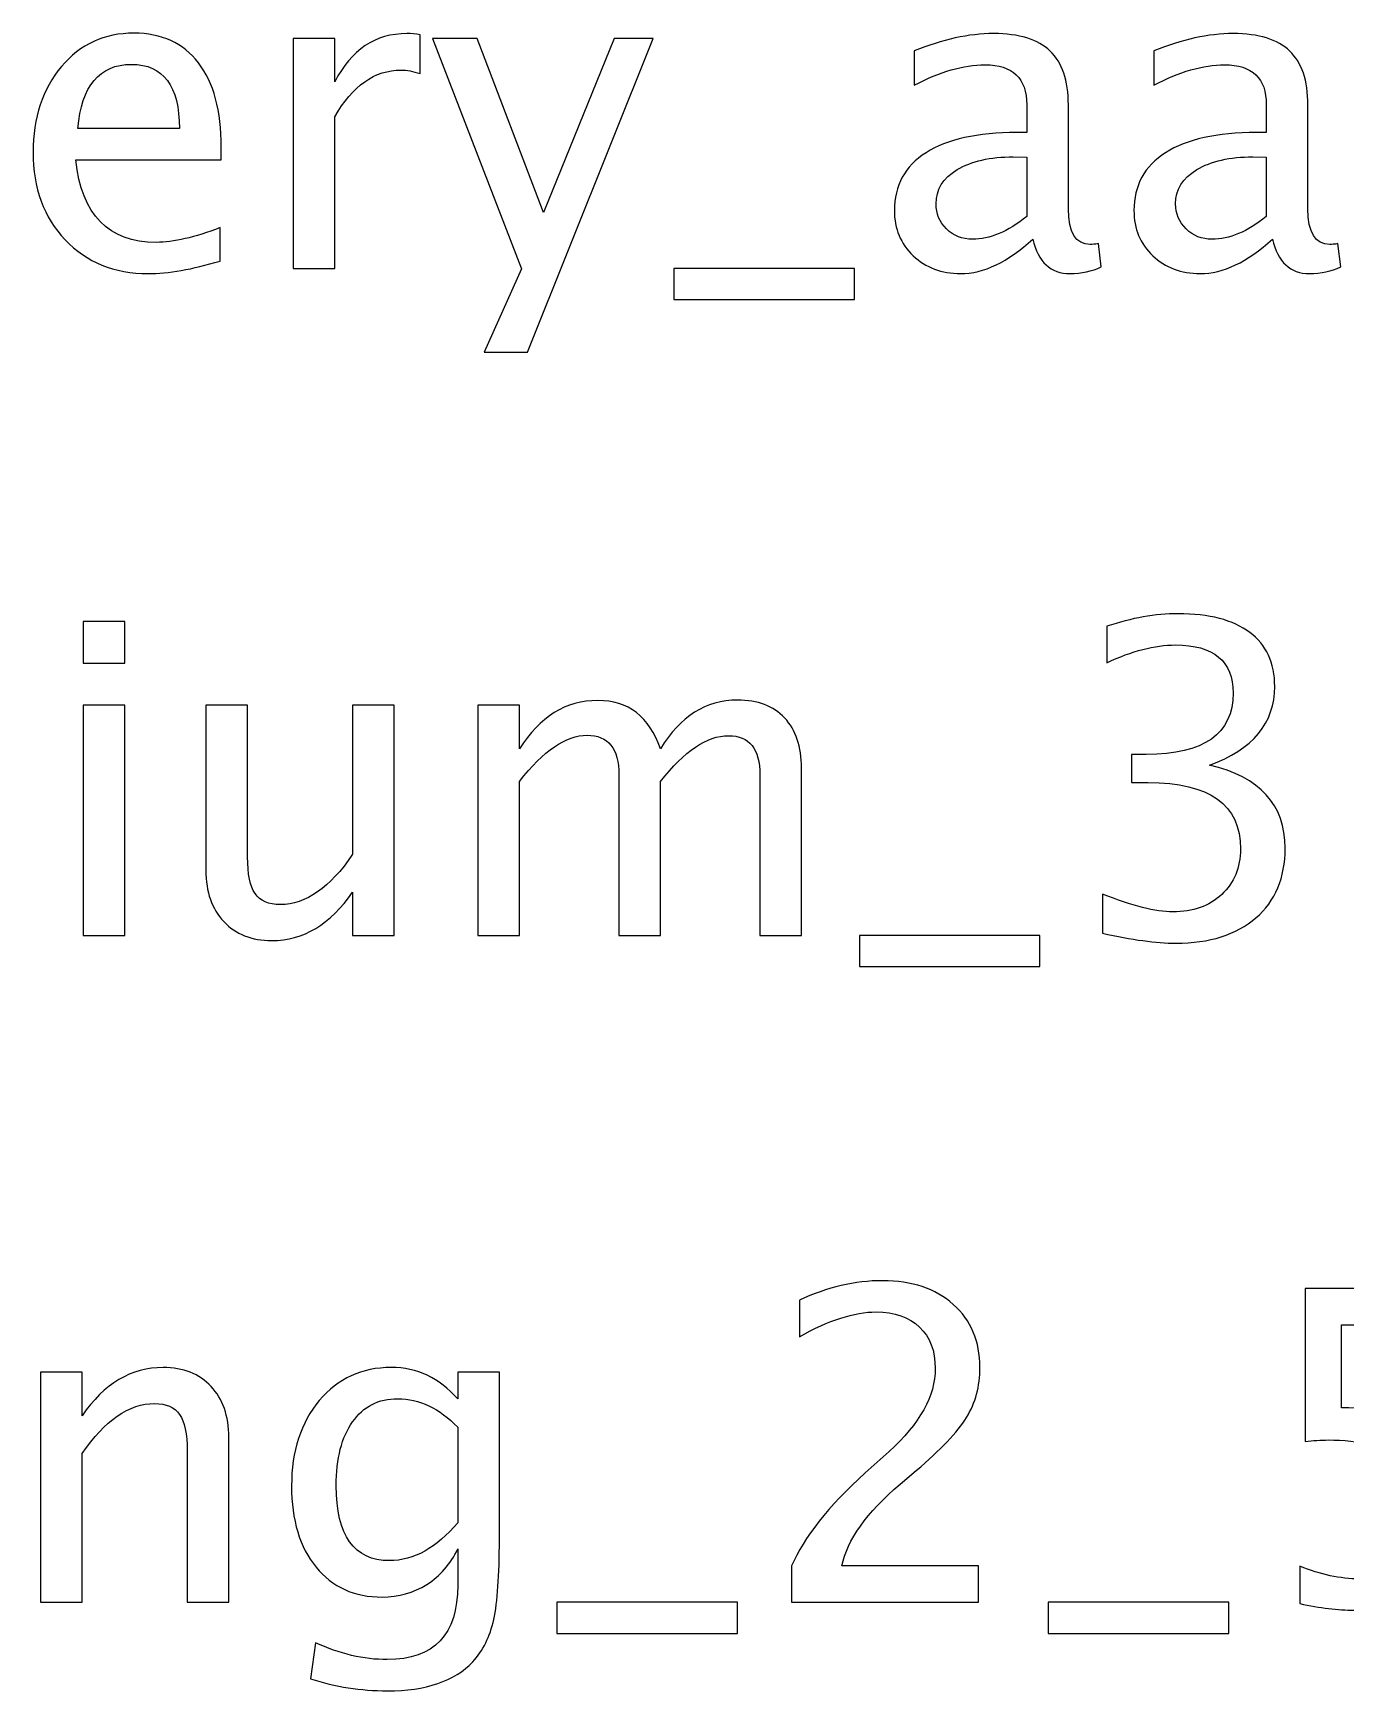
# Model space of a CAD drawing. Header units: centimetres. Extents: x -32.7 to 32.7, y -29.5 to 43.7.
# Drawn here: x -1.756 to 1.446, y 33.702 to 37.744 of the extents above; entities that cross this region are included whole.
import ezdxf

# ---------------------------------------------------------------- set-up
doc = ezdxf.new("R2010")
doc.units = ezdxf.units.CM
doc.header["$MEASUREMENT"] = 0
doc.layers.add('Layer 1', color=7, linetype='Continuous')

msp = doc.modelspace()

# ---------------------------------------------------------------- linework, layer by layer
at = {"layer": 'Layer 1'}
for points, knots in [([(-1.30023, 37.18843), (-1.36849, 37.16797), (-1.42688, 37.15774), (-1.47556, 37.15774), (-1.47556, 37.15774), (-1.55864, 37.15774), (-1.6262, 37.18526), (-1.67823, 37.24011), (-1.67823, 37.24011), (-1.73026, 37.29497), (-1.75637, 37.36605), (-1.75637, 37.45354), (-1.75637, 37.45354), (-1.75637, 37.53839), (-1.73344, 37.60806), (-1.6874, 37.66256), (-1.6874, 37.66256), (-1.64136, 37.71689), (-1.58245, 37.74405), (-1.51066, 37.74405), (-1.51066, 37.74405), (-1.44275, 37.74405), (-1.39019, 37.71989), (-1.35315, 37.67156), (-1.35315, 37.67156), (-1.3161, 37.62323), (-1.29758, 37.55479), (-1.29758, 37.46607), (-1.29758, 37.46607), (-1.29758, 37.46607), (-1.29811, 37.43502), (-1.29811, 37.43502), (-1.29811, 37.43502), (-1.29811, 37.43502), (-1.65265, 37.43502), (-1.65265, 37.43502), (-1.65265, 37.43502), (-1.63784, 37.30097), (-1.5724, 37.23394), (-1.45651, 37.23394), (-1.45651, 37.23394), (-1.414, 37.23394), (-1.36197, 37.24593), (-1.30023, 37.26992), (-1.30023, 37.26992), (-1.30023, 37.26992), (-1.30023, 37.18843), (-1.30023, 37.18843)], [0, 0, 0, 0, 0.0769231, 0.0769231, 0.0769231, 0.0769231, 0.1538462, 0.1538462, 0.1538462, 0.1538462, 0.2307692, 0.2307692, 0.2307692, 0.2307692, 0.3076923, 0.3076923, 0.3076923, 0.3076923, 0.3846154, 0.3846154, 0.3846154, 0.3846154, 0.4615385, 0.4615385, 0.4615385, 0.4615385, 0.5384615, 0.5384615, 0.5384615, 0.5384615, 0.6153846, 0.6153846, 0.6153846, 0.6153846, 0.6923077, 0.6923077, 0.6923077, 0.6923077, 0.7692308, 0.7692308, 0.7692308, 0.7692308, 0.8461538, 0.8461538, 0.8461538, 0.8461538, 1, 1, 1, 1]), ([(-1.12225, 37.17044), (-1.12225, 37.17044), (-1.12225, 37.73135), (-1.12225, 37.73135), (-1.12225, 37.73135), (-1.12225, 37.73135), (-1.02065, 37.73135), (-1.02065, 37.73135), (-1.02065, 37.73135), (-1.02065, 37.73135), (-1.02065, 37.62535), (-1.02065, 37.62535), (-1.02065, 37.62535), (-0.98026, 37.70384), (-0.9217, 37.743), (-0.84479, 37.743), (-0.84479, 37.743), (-0.83438, 37.743), (-0.82345, 37.74211), (-0.81216, 37.74035), (-0.81216, 37.74035), (-0.81216, 37.74035), (-0.81216, 37.64528), (-0.81216, 37.64528), (-0.81216, 37.64528), (-0.8298, 37.6511), (-0.84532, 37.6541), (-0.85873, 37.6541), (-0.85873, 37.6541), (-0.92328, 37.6541), (-0.97726, 37.616), (-1.02065, 37.53962), (-1.02065, 37.53962), (-1.02065, 37.53962), (-1.02065, 37.17044), (-1.02065, 37.17044), (-1.02065, 37.17044), (-1.02065, 37.17044), (-1.12225, 37.17044), (-1.12225, 37.17044)], [0, 0, 0, 0, 0.0909091, 0.0909091, 0.0909091, 0.0909091, 0.1818182, 0.1818182, 0.1818182, 0.1818182, 0.2727273, 0.2727273, 0.2727273, 0.2727273, 0.3636364, 0.3636364, 0.3636364, 0.3636364, 0.4545455, 0.4545455, 0.4545455, 0.4545455, 0.5454545, 0.5454545, 0.5454545, 0.5454545, 0.6363636, 0.6363636, 0.6363636, 0.6363636, 0.7272727, 0.7272727, 0.7272727, 0.7272727, 0.8181818, 0.8181818, 0.8181818, 0.8181818, 1, 1, 1, 1]), ([(-0.65606, 36.96618), (-0.65606, 36.96618), (-0.56504, 37.16973), (-0.56504, 37.16973), (-0.56504, 37.16973), (-0.56504, 37.16973), (-0.78235, 37.73135), (-0.78235, 37.73135), (-0.78235, 37.73135), (-0.78235, 37.73135), (-0.67335, 37.73135), (-0.67335, 37.73135), (-0.67335, 37.73135), (-0.67335, 37.73135), (-0.51177, 37.30661), (-0.51177, 37.30661), (-0.51177, 37.30661), (-0.51177, 37.30661), (-0.33944, 37.73135), (-0.33944, 37.73135), (-0.33944, 37.73135), (-0.33944, 37.73135), (-0.24366, 37.73135), (-0.24366, 37.73135), (-0.24366, 37.73135), (-0.24366, 37.73135), (-0.55023, 36.96618), (-0.55023, 36.96618), (-0.55023, 36.96618), (-0.55023, 36.96618), (-0.65606, 36.96618), (-0.65606, 36.96618)], [0, 0, 0, 0, 0.1111111, 0.1111111, 0.1111111, 0.1111111, 0.2222222, 0.2222222, 0.2222222, 0.2222222, 0.3333333, 0.3333333, 0.3333333, 0.3333333, 0.4444444, 0.4444444, 0.4444444, 0.4444444, 0.5555556, 0.5555556, 0.5555556, 0.5555556, 0.6666667, 0.6666667, 0.6666667, 0.6666667, 0.7777778, 0.7777778, 0.7777778, 0.7777778, 1, 1, 1, 1]), ([(0.68202, 37.24188), (0.62099, 37.18579), (0.56225, 37.15774), (0.50581, 37.15774), (0.50581, 37.15774), (0.45942, 37.15774), (0.42079, 37.1722), (0.39027, 37.20131), (0.39027, 37.20131), (0.35958, 37.23041), (0.34424, 37.2671), (0.34424, 37.31137), (0.34424, 37.31137), (0.34424, 37.37258), (0.36999, 37.41968), (0.42149, 37.45248), (0.42149, 37.45248), (0.473, 37.48529), (0.54691, 37.5017), (0.64321, 37.5017), (0.64321, 37.5017), (0.64321, 37.5017), (0.66703, 37.5017), (0.66703, 37.5017), (0.66703, 37.5017), (0.66703, 37.5017), (0.66703, 37.56925), (0.66703, 37.56925), (0.66703, 37.56925), (0.66703, 37.63434), (0.63316, 37.6668), (0.56525, 37.6668), (0.56525, 37.6668), (0.51269, 37.6668), (0.45518, 37.65022), (0.39292, 37.61706), (0.39292, 37.61706), (0.39292, 37.61706), (0.39292, 37.70066), (0.39292, 37.70066), (0.39292, 37.70066), (0.46136, 37.72889), (0.52592, 37.743), (0.58642, 37.743), (0.58642, 37.743), (0.64868, 37.743), (0.69472, 37.72889), (0.72418, 37.70049), (0.72418, 37.70049), (0.75381, 37.67209), (0.76863, 37.62834), (0.76863, 37.56925), (0.76863, 37.56925), (0.76863, 37.56925), (0.76863, 37.31578), (0.76863, 37.31578), (0.76863, 37.31578), (0.76863, 37.25775), (0.78644, 37.22865), (0.82225, 37.22865), (0.82225, 37.22865), (0.82666, 37.22865), (0.83318, 37.22935), (0.84183, 37.23076), (0.84183, 37.23076), (0.84183, 37.23076), (0.84906, 37.17432), (0.84906, 37.17432), (0.84906, 37.17432), (0.82595, 37.16321), (0.80055, 37.15774), (0.77268, 37.15774), (0.77268, 37.15774), (0.72524, 37.15774), (0.69507, 37.18579), (0.68202, 37.24188)], [0, 0, 0, 0, 0.05, 0.05, 0.05, 0.05, 0.1, 0.1, 0.1, 0.1, 0.15, 0.15, 0.15, 0.15, 0.2, 0.2, 0.2, 0.2, 0.25, 0.25, 0.25, 0.25, 0.3, 0.3, 0.3, 0.3, 0.35, 0.35, 0.35, 0.35, 0.4, 0.4, 0.4, 0.4, 0.45, 0.45, 0.45, 0.45, 0.5, 0.5, 0.5, 0.5, 0.55, 0.55, 0.55, 0.55, 0.6, 0.6, 0.6, 0.6, 0.65, 0.65, 0.65, 0.65, 0.7, 0.7, 0.7, 0.7, 0.75, 0.75, 0.75, 0.75, 0.8, 0.8, 0.8, 0.8, 0.85, 0.85, 0.85, 0.85, 0.9, 0.9, 0.9, 0.9, 1, 1, 1, 1]), ([(1.26639, 37.24188), (1.20536, 37.18579), (1.14662, 37.15774), (1.09018, 37.15774), (1.09018, 37.15774), (1.04379, 37.15774), (1.00516, 37.1722), (0.97464, 37.20131), (0.97464, 37.20131), (0.94395, 37.23041), (0.92861, 37.2671), (0.92861, 37.31137), (0.92861, 37.31137), (0.92861, 37.37258), (0.95436, 37.41968), (1.00586, 37.45248), (1.00586, 37.45248), (1.05737, 37.48529), (1.13128, 37.5017), (1.22758, 37.5017), (1.22758, 37.5017), (1.22758, 37.5017), (1.2514, 37.5017), (1.2514, 37.5017), (1.2514, 37.5017), (1.2514, 37.5017), (1.2514, 37.56925), (1.2514, 37.56925), (1.2514, 37.56925), (1.2514, 37.63434), (1.21753, 37.6668), (1.14962, 37.6668), (1.14962, 37.6668), (1.09706, 37.6668), (1.03955, 37.65022), (0.97729, 37.61706), (0.97729, 37.61706), (0.97729, 37.61706), (0.97729, 37.70066), (0.97729, 37.70066), (0.97729, 37.70066), (1.04573, 37.72889), (1.11029, 37.743), (1.17079, 37.743), (1.17079, 37.743), (1.23305, 37.743), (1.27909, 37.72889), (1.30855, 37.70049), (1.30855, 37.70049), (1.33818, 37.67209), (1.353, 37.62834), (1.353, 37.56925), (1.353, 37.56925), (1.353, 37.56925), (1.353, 37.31578), (1.353, 37.31578), (1.353, 37.31578), (1.353, 37.25775), (1.37081, 37.22865), (1.40662, 37.22865), (1.40662, 37.22865), (1.41103, 37.22865), (1.41755, 37.22935), (1.4262, 37.23076), (1.4262, 37.23076), (1.4262, 37.23076), (1.43343, 37.17432), (1.43343, 37.17432), (1.43343, 37.17432), (1.41032, 37.16321), (1.38492, 37.15774), (1.35705, 37.15774), (1.35705, 37.15774), (1.30961, 37.15774), (1.27944, 37.18579), (1.26639, 37.24188)], [0, 0, 0, 0, 0.05, 0.05, 0.05, 0.05, 0.1, 0.1, 0.1, 0.1, 0.15, 0.15, 0.15, 0.15, 0.2, 0.2, 0.2, 0.2, 0.25, 0.25, 0.25, 0.25, 0.3, 0.3, 0.3, 0.3, 0.35, 0.35, 0.35, 0.35, 0.4, 0.4, 0.4, 0.4, 0.45, 0.45, 0.45, 0.45, 0.5, 0.5, 0.5, 0.5, 0.55, 0.55, 0.55, 0.55, 0.6, 0.6, 0.6, 0.6, 0.65, 0.65, 0.65, 0.65, 0.7, 0.7, 0.7, 0.7, 0.75, 0.75, 0.75, 0.75, 0.8, 0.8, 0.8, 0.8, 0.85, 0.85, 0.85, 0.85, 0.9, 0.9, 0.9, 0.9, 1, 1, 1, 1]), ([(-1.64736, 37.51122), (-1.64736, 37.51122), (-1.39971, 37.51122), (-1.39971, 37.51122), (-1.39971, 37.51122), (-1.39971, 37.61564), (-1.43869, 37.66786), (-1.51648, 37.66786), (-1.51648, 37.66786), (-1.5948, 37.66786), (-1.63837, 37.61564), (-1.64736, 37.51122)], [0, 0, 0, 0, 0.25, 0.25, 0.25, 0.25, 0.5, 0.5, 0.5, 0.5, 1, 1, 1, 1]), ([(0.66703, 37.29726), (0.66703, 37.29726), (0.66703, 37.44137), (0.66703, 37.44137), (0.66703, 37.44137), (0.66703, 37.44137), (0.6344, 37.44243), (0.6344, 37.44243), (0.6344, 37.44243), (0.57795, 37.44243), (0.53244, 37.43202), (0.49769, 37.41121), (0.49769, 37.41121), (0.46312, 37.39022), (0.44584, 37.36253), (0.44584, 37.32795), (0.44584, 37.32795), (0.44584, 37.30379), (0.45448, 37.28333), (0.47159, 37.26657), (0.47159, 37.26657), (0.48887, 37.24981), (0.50987, 37.24135), (0.53474, 37.24135), (0.53474, 37.24135), (0.57707, 37.24135), (0.62117, 37.26005), (0.66703, 37.29726)], [0, 0, 0, 0, 0.125, 0.125, 0.125, 0.125, 0.25, 0.25, 0.25, 0.25, 0.375, 0.375, 0.375, 0.375, 0.5, 0.5, 0.5, 0.5, 0.625, 0.625, 0.625, 0.625, 0.75, 0.75, 0.75, 0.75, 1, 1, 1, 1]), ([(1.2514, 37.29726), (1.2514, 37.29726), (1.2514, 37.44137), (1.2514, 37.44137), (1.2514, 37.44137), (1.2514, 37.44137), (1.21877, 37.44243), (1.21877, 37.44243), (1.21877, 37.44243), (1.16232, 37.44243), (1.11681, 37.43202), (1.08206, 37.41121), (1.08206, 37.41121), (1.04749, 37.39022), (1.03021, 37.36253), (1.03021, 37.32795), (1.03021, 37.32795), (1.03021, 37.30379), (1.03885, 37.28333), (1.05596, 37.26657), (1.05596, 37.26657), (1.07324, 37.24981), (1.09424, 37.24135), (1.11911, 37.24135), (1.11911, 37.24135), (1.16144, 37.24135), (1.20554, 37.26005), (1.2514, 37.29726)], [0, 0, 0, 0, 0.125, 0.125, 0.125, 0.125, 0.25, 0.25, 0.25, 0.25, 0.375, 0.375, 0.375, 0.375, 0.5, 0.5, 0.5, 0.5, 0.625, 0.625, 0.625, 0.625, 0.75, 0.75, 0.75, 0.75, 1, 1, 1, 1]), ([(-0.19339, 37.09424), (-0.19339, 37.09424), (-0.19339, 37.17044), (-0.19339, 37.17044), (-0.19339, 37.17044), (-0.19339, 37.17044), (0.24688, 37.17044), (0.24688, 37.17044), (0.24688, 37.17044), (0.24688, 37.17044), (0.24688, 37.09424), (0.24688, 37.09424), (0.24688, 37.09424), (0.24688, 37.09424), (-0.19339, 37.09424), (-0.19339, 37.09424)], [0, 0, 0, 0, 0.2, 0.2, 0.2, 0.2, 0.4, 0.4, 0.4, 0.4, 0.6, 0.6, 0.6, 0.6, 1, 1, 1, 1]), ([(-1.63449, 36.2077), (-1.63449, 36.2077), (-1.63449, 36.3093), (-1.63449, 36.3093), (-1.63449, 36.3093), (-1.63449, 36.3093), (-1.53289, 36.3093), (-1.53289, 36.3093), (-1.53289, 36.3093), (-1.53289, 36.3093), (-1.53289, 36.2077), (-1.53289, 36.2077), (-1.53289, 36.2077), (-1.53289, 36.2077), (-1.63449, 36.2077), (-1.63449, 36.2077)], [0, 0, 0, 0, 0.2, 0.2, 0.2, 0.2, 0.4, 0.4, 0.4, 0.4, 0.6, 0.6, 0.6, 0.6, 1, 1, 1, 1]), ([(0.85188, 35.54942), (0.85188, 35.54942), (0.85188, 35.64467), (0.85188, 35.64467), (0.85188, 35.64467), (0.92455, 35.61574), (0.98153, 35.60128), (1.02333, 35.60128), (1.02333, 35.60128), (1.07254, 35.60128), (1.11223, 35.61539), (1.14274, 35.64379), (1.14274, 35.64379), (1.17326, 35.67219), (1.18843, 35.70923), (1.18843, 35.75474), (1.18843, 35.75474), (1.18843, 35.86269), (1.11329, 35.91666), (0.963, 35.91666), (0.963, 35.91666), (0.963, 35.91666), (0.92279, 35.91666), (0.92279, 35.91666), (0.92279, 35.91666), (0.92279, 35.91666), (0.92279, 35.98492), (0.92279, 35.98492), (0.92279, 35.98492), (0.92279, 35.98492), (0.95842, 35.98545), (0.95842, 35.98545), (0.95842, 35.98545), (1.09971, 35.98545), (1.17044, 36.0352), (1.17044, 36.13485), (1.17044, 36.13485), (1.17044, 36.21299), (1.12352, 36.25215), (1.02986, 36.25215), (1.02986, 36.25215), (0.97958, 36.25215), (0.92385, 36.23769), (0.86246, 36.20876), (0.86246, 36.20876), (0.86246, 36.20876), (0.86246, 36.29766), (0.86246, 36.29766), (0.86246, 36.29766), (0.92261, 36.31812), (0.98064, 36.32835), (1.03638, 36.32835), (1.03638, 36.32835), (1.11223, 36.32835), (1.17061, 36.31318), (1.21118, 36.28284), (1.21118, 36.28284), (1.25175, 36.25268), (1.27204, 36.20876), (1.27204, 36.15126), (1.27204, 36.15126), (1.27204, 36.06148), (1.21894, 35.99745), (1.11258, 35.95935), (1.11258, 35.95935), (1.23588, 35.9306), (1.29744, 35.86304), (1.29744, 35.75633), (1.29744, 35.75633), (1.29744, 35.68436), (1.27362, 35.62774), (1.22618, 35.58664), (1.22618, 35.58664), (1.17873, 35.54554), (1.11346, 35.52508), (1.03056, 35.52508), (1.03056, 35.52508), (0.98329, 35.52508), (0.92385, 35.53319), (0.85188, 35.54942)], [0, 0, 0, 0, 0.047619, 0.047619, 0.047619, 0.047619, 0.0952381, 0.0952381, 0.0952381, 0.0952381, 0.1428571, 0.1428571, 0.1428571, 0.1428571, 0.1904762, 0.1904762, 0.1904762, 0.1904762, 0.2380952, 0.2380952, 0.2380952, 0.2380952, 0.2857143, 0.2857143, 0.2857143, 0.2857143, 0.3333333, 0.3333333, 0.3333333, 0.3333333, 0.3809524, 0.3809524, 0.3809524, 0.3809524, 0.4285714, 0.4285714, 0.4285714, 0.4285714, 0.4761905, 0.4761905, 0.4761905, 0.4761905, 0.5238095, 0.5238095, 0.5238095, 0.5238095, 0.5714286, 0.5714286, 0.5714286, 0.5714286, 0.6190476, 0.6190476, 0.6190476, 0.6190476, 0.6666667, 0.6666667, 0.6666667, 0.6666667, 0.7142857, 0.7142857, 0.7142857, 0.7142857, 0.7619048, 0.7619048, 0.7619048, 0.7619048, 0.8095238, 0.8095238, 0.8095238, 0.8095238, 0.8571429, 0.8571429, 0.8571429, 0.8571429, 0.9047619, 0.9047619, 0.9047619, 0.9047619, 1, 1, 1, 1]), ([(-1.63449, 35.54413), (-1.63449, 35.54413), (-1.63449, 36.10504), (-1.63449, 36.10504), (-1.63449, 36.10504), (-1.63449, 36.10504), (-1.53289, 36.10504), (-1.53289, 36.10504), (-1.53289, 36.10504), (-1.53289, 36.10504), (-1.53289, 35.54413), (-1.53289, 35.54413), (-1.53289, 35.54413), (-1.53289, 35.54413), (-1.63449, 35.54413), (-1.63449, 35.54413)], [0, 0, 0, 0, 0.2, 0.2, 0.2, 0.2, 0.4, 0.4, 0.4, 0.4, 0.6, 0.6, 0.6, 0.6, 1, 1, 1, 1]), ([(-0.97726, 35.54413), (-0.97726, 35.54413), (-0.97726, 35.64961), (-0.97726, 35.64961), (-0.97726, 35.64961), (-1.03142, 35.57076), (-1.09721, 35.53143), (-1.17447, 35.53143), (-1.17447, 35.53143), (-1.2235, 35.53143), (-1.26248, 35.54678), (-1.29141, 35.57764), (-1.29141, 35.57764), (-1.32052, 35.60851), (-1.33498, 35.64996), (-1.33498, 35.70235), (-1.33498, 35.70235), (-1.33498, 35.70235), (-1.33498, 36.10504), (-1.33498, 36.10504), (-1.33498, 36.10504), (-1.33498, 36.10504), (-1.23338, 36.10504), (-1.23338, 36.10504), (-1.23338, 36.10504), (-1.23338, 36.10504), (-1.23338, 35.73551), (-1.23338, 35.73551), (-1.23338, 35.73551), (-1.23338, 35.69335), (-1.22721, 35.66354), (-1.21504, 35.64591), (-1.21504, 35.64591), (-1.20269, 35.62809), (-1.18223, 35.61927), (-1.15348, 35.61927), (-1.15348, 35.61927), (-1.09139, 35.61927), (-1.03247, 35.66002), (-0.97726, 35.74168), (-0.97726, 35.74168), (-0.97726, 35.74168), (-0.97726, 36.10504), (-0.97726, 36.10504), (-0.97726, 36.10504), (-0.97726, 36.10504), (-0.87567, 36.10504), (-0.87567, 36.10504), (-0.87567, 36.10504), (-0.87567, 36.10504), (-0.87567, 35.54413), (-0.87567, 35.54413), (-0.87567, 35.54413), (-0.87567, 35.54413), (-0.97726, 35.54413), (-0.97726, 35.54413)], [0, 0, 0, 0, 0.0666667, 0.0666667, 0.0666667, 0.0666667, 0.1333333, 0.1333333, 0.1333333, 0.1333333, 0.2, 0.2, 0.2, 0.2, 0.2666667, 0.2666667, 0.2666667, 0.2666667, 0.3333333, 0.3333333, 0.3333333, 0.3333333, 0.4, 0.4, 0.4, 0.4, 0.4666667, 0.4666667, 0.4666667, 0.4666667, 0.5333333, 0.5333333, 0.5333333, 0.5333333, 0.6, 0.6, 0.6, 0.6, 0.6666667, 0.6666667, 0.6666667, 0.6666667, 0.7333333, 0.7333333, 0.7333333, 0.7333333, 0.8, 0.8, 0.8, 0.8, 0.8666667, 0.8666667, 0.8666667, 0.8666667, 1, 1, 1, 1]), ([(-0.67176, 35.54413), (-0.67176, 35.54413), (-0.67176, 36.10504), (-0.67176, 36.10504), (-0.67176, 36.10504), (-0.67176, 36.10504), (-0.57016, 36.10504), (-0.57016, 36.10504), (-0.57016, 36.10504), (-0.57016, 36.10504), (-0.57016, 35.99904), (-0.57016, 35.99904), (-0.57016, 35.99904), (-0.5206, 36.07753), (-0.4571, 36.11669), (-0.37931, 36.11669), (-0.37931, 36.11669), (-0.30434, 36.11669), (-0.25337, 36.07753), (-0.2262, 35.99904), (-0.2262, 35.99904), (-0.17805, 36.07823), (-0.11526, 36.11774), (-0.03817, 36.11774), (-0.03817, 36.11774), (0.01104, 36.11774), (0.04932, 36.10328), (0.07666, 36.07418), (0.07666, 36.07418), (0.104, 36.04507), (0.11775, 36.00433), (0.11775, 35.95194), (0.11775, 35.95194), (0.11775, 35.95194), (0.11775, 35.54413), (0.11775, 35.54413), (0.11775, 35.54413), (0.11775, 35.54413), (0.01615, 35.54413), (0.01615, 35.54413), (0.01615, 35.54413), (0.01615, 35.54413), (0.01615, 35.93518), (0.01615, 35.93518), (0.01615, 35.93518), (0.01615, 35.99904), (-0.00925, 36.03096), (-0.06005, 36.03096), (-0.06005, 36.03096), (-0.11279, 36.03096), (-0.16817, 35.99374), (-0.2262, 35.91913), (-0.2262, 35.91913), (-0.2262, 35.91913), (-0.2262, 35.54413), (-0.2262, 35.54413), (-0.2262, 35.54413), (-0.2262, 35.54413), (-0.3278, 35.54413), (-0.3278, 35.54413), (-0.3278, 35.54413), (-0.3278, 35.54413), (-0.3278, 35.93554), (-0.3278, 35.93554), (-0.3278, 35.93554), (-0.3278, 35.99992), (-0.35356, 36.03202), (-0.40524, 36.03202), (-0.40524, 36.03202), (-0.45657, 36.03202), (-0.5116, 35.99463), (-0.57016, 35.91966), (-0.57016, 35.91966), (-0.57016, 35.91966), (-0.57016, 35.54413), (-0.57016, 35.54413), (-0.57016, 35.54413), (-0.57016, 35.54413), (-0.67176, 35.54413), (-0.67176, 35.54413)], [0, 0, 0, 0, 0.047619, 0.047619, 0.047619, 0.047619, 0.0952381, 0.0952381, 0.0952381, 0.0952381, 0.1428571, 0.1428571, 0.1428571, 0.1428571, 0.1904762, 0.1904762, 0.1904762, 0.1904762, 0.2380952, 0.2380952, 0.2380952, 0.2380952, 0.2857143, 0.2857143, 0.2857143, 0.2857143, 0.3333333, 0.3333333, 0.3333333, 0.3333333, 0.3809524, 0.3809524, 0.3809524, 0.3809524, 0.4285714, 0.4285714, 0.4285714, 0.4285714, 0.4761905, 0.4761905, 0.4761905, 0.4761905, 0.5238095, 0.5238095, 0.5238095, 0.5238095, 0.5714286, 0.5714286, 0.5714286, 0.5714286, 0.6190476, 0.6190476, 0.6190476, 0.6190476, 0.6666667, 0.6666667, 0.6666667, 0.6666667, 0.7142857, 0.7142857, 0.7142857, 0.7142857, 0.7619048, 0.7619048, 0.7619048, 0.7619048, 0.8095238, 0.8095238, 0.8095238, 0.8095238, 0.8571429, 0.8571429, 0.8571429, 0.8571429, 0.9047619, 0.9047619, 0.9047619, 0.9047619, 1, 1, 1, 1]), ([(0.25922, 35.46793), (0.25922, 35.46793), (0.25922, 35.54413), (0.25922, 35.54413), (0.25922, 35.54413), (0.25922, 35.54413), (0.69949, 35.54413), (0.69949, 35.54413), (0.69949, 35.54413), (0.69949, 35.54413), (0.69949, 35.46793), (0.69949, 35.46793), (0.69949, 35.46793), (0.69949, 35.46793), (0.25922, 35.46793), (0.25922, 35.46793)], [0, 0, 0, 0, 0.2, 0.2, 0.2, 0.2, 0.4, 0.4, 0.4, 0.4, 0.6, 0.6, 0.6, 0.6, 1, 1, 1, 1]), ([(0.09367, 33.91782), (0.09367, 33.91782), (0.09367, 34.00672), (0.09367, 34.00672), (0.09367, 34.00672), (0.1233, 34.07604), (0.1831, 34.15171), (0.27323, 34.23338), (0.27323, 34.23338), (0.27323, 34.23338), (0.33144, 34.28559), (0.33144, 34.28559), (0.33144, 34.28559), (0.40641, 34.35368), (0.44398, 34.42106), (0.44398, 34.48808), (0.44398, 34.48808), (0.44398, 34.53095), (0.4311, 34.56446), (0.40553, 34.58898), (0.40553, 34.58898), (0.37995, 34.6135), (0.3445, 34.62584), (0.29952, 34.62584), (0.29952, 34.62584), (0.24695, 34.62584), (0.18469, 34.60573), (0.11272, 34.56552), (0.11272, 34.56552), (0.11272, 34.56552), (0.11272, 34.65442), (0.11272, 34.65442), (0.11272, 34.65442), (0.18063, 34.68617), (0.24819, 34.70204), (0.31557, 34.70204), (0.31557, 34.70204), (0.38718, 34.70204), (0.44468, 34.68282), (0.48808, 34.64419), (0.48808, 34.64419), (0.53129, 34.60556), (0.55299, 34.55441), (0.55299, 34.49055), (0.55299, 34.49055), (0.55299, 34.44469), (0.54205, 34.40395), (0.52018, 34.36849), (0.52018, 34.36849), (0.49813, 34.33286), (0.45738, 34.28982), (0.39759, 34.23902), (0.39759, 34.23902), (0.39759, 34.23902), (0.35825, 34.20551), (0.35825, 34.20551), (0.35825, 34.20551), (0.27641, 34.13619), (0.22914, 34.06987), (0.21644, 34.00672), (0.21644, 34.00672), (0.21644, 34.00672), (0.54981, 34.00672), (0.54981, 34.00672), (0.54981, 34.00672), (0.54981, 34.00672), (0.54981, 33.91782), (0.54981, 33.91782), (0.54981, 33.91782), (0.54981, 33.91782), (0.09367, 33.91782), (0.09367, 33.91782)], [0, 0, 0, 0, 0.0526316, 0.0526316, 0.0526316, 0.0526316, 0.1052632, 0.1052632, 0.1052632, 0.1052632, 0.1578947, 0.1578947, 0.1578947, 0.1578947, 0.2105263, 0.2105263, 0.2105263, 0.2105263, 0.2631579, 0.2631579, 0.2631579, 0.2631579, 0.3157895, 0.3157895, 0.3157895, 0.3157895, 0.3684211, 0.3684211, 0.3684211, 0.3684211, 0.4210526, 0.4210526, 0.4210526, 0.4210526, 0.4736842, 0.4736842, 0.4736842, 0.4736842, 0.5263158, 0.5263158, 0.5263158, 0.5263158, 0.5789474, 0.5789474, 0.5789474, 0.5789474, 0.6315789, 0.6315789, 0.6315789, 0.6315789, 0.6842105, 0.6842105, 0.6842105, 0.6842105, 0.7368421, 0.7368421, 0.7368421, 0.7368421, 0.7894737, 0.7894737, 0.7894737, 0.7894737, 0.8421053, 0.8421053, 0.8421053, 0.8421053, 0.8947368, 0.8947368, 0.8947368, 0.8947368, 1, 1, 1, 1]), ([(1.33333, 33.91465), (1.33333, 33.91465), (1.33333, 34.00566), (1.33333, 34.00566), (1.33333, 34.00566), (1.38395, 33.9852), (1.43193, 33.97497), (1.47779, 33.97497), (1.47779, 33.97497), (1.52788, 33.97497), (1.56739, 33.98979), (1.59614, 34.01942), (1.59614, 34.01942), (1.6249, 34.04905), (1.63918, 34.0898), (1.63918, 34.14166), (1.63918, 34.14166), (1.63918, 34.1974), (1.6189, 34.24008), (1.57833, 34.26954), (1.57833, 34.26954), (1.53776, 34.299), (1.47902, 34.31364), (1.40229, 34.31364), (1.40229, 34.31364), (1.38448, 34.31364), (1.36561, 34.3124), (1.34603, 34.30993), (1.34603, 34.30993), (1.34603, 34.30993), (1.34603, 34.68299), (1.34603, 34.68299), (1.34603, 34.68299), (1.34603, 34.68299), (1.73337, 34.68299), (1.73337, 34.68299), (1.73337, 34.68299), (1.73337, 34.68299), (1.73337, 34.59409), (1.73337, 34.59409), (1.73337, 34.59409), (1.73337, 34.59409), (1.43493, 34.59409), (1.43493, 34.59409), (1.43493, 34.59409), (1.43493, 34.59409), (1.43493, 34.39195), (1.43493, 34.39195), (1.43493, 34.39195), (1.53335, 34.39195), (1.61008, 34.36937), (1.66529, 34.32422), (1.66529, 34.32422), (1.7205, 34.27924), (1.74819, 34.2168), (1.74819, 34.13689), (1.74819, 34.13689), (1.74819, 34.06246), (1.72314, 34.00425), (1.67305, 33.96209), (1.67305, 33.96209), (1.62296, 33.91994), (1.55381, 33.89877), (1.46562, 33.89877), (1.46562, 33.89877), (1.42628, 33.89877), (1.38219, 33.90406), (1.33333, 33.91465)], [0, 0, 0, 0, 0.0555556, 0.0555556, 0.0555556, 0.0555556, 0.1111111, 0.1111111, 0.1111111, 0.1111111, 0.1666667, 0.1666667, 0.1666667, 0.1666667, 0.2222222, 0.2222222, 0.2222222, 0.2222222, 0.2777778, 0.2777778, 0.2777778, 0.2777778, 0.3333333, 0.3333333, 0.3333333, 0.3333333, 0.3888889, 0.3888889, 0.3888889, 0.3888889, 0.4444444, 0.4444444, 0.4444444, 0.4444444, 0.5, 0.5, 0.5, 0.5, 0.5555556, 0.5555556, 0.5555556, 0.5555556, 0.6111111, 0.6111111, 0.6111111, 0.6111111, 0.6666667, 0.6666667, 0.6666667, 0.6666667, 0.7222222, 0.7222222, 0.7222222, 0.7222222, 0.7777778, 0.7777778, 0.7777778, 0.7777778, 0.8333333, 0.8333333, 0.8333333, 0.8333333, 0.8888889, 0.8888889, 0.8888889, 0.8888889, 1, 1, 1, 1]), ([(-1.73847, 33.91782), (-1.73847, 33.91782), (-1.73847, 34.47873), (-1.73847, 34.47873), (-1.73847, 34.47873), (-1.73847, 34.47873), (-1.63687, 34.47873), (-1.63687, 34.47873), (-1.63687, 34.47873), (-1.63687, 34.47873), (-1.63687, 34.37273), (-1.63687, 34.37273), (-1.63687, 34.37273), (-1.58307, 34.45122), (-1.5171, 34.49038), (-1.43914, 34.49038), (-1.43914, 34.49038), (-1.3901, 34.49038), (-1.35112, 34.47503), (-1.32237, 34.44416), (-1.32237, 34.44416), (-1.29362, 34.41347), (-1.27916, 34.37202), (-1.27916, 34.32016), (-1.27916, 34.32016), (-1.27916, 34.32016), (-1.27916, 33.91782), (-1.27916, 33.91782), (-1.27916, 33.91782), (-1.27916, 33.91782), (-1.38075, 33.91782), (-1.38075, 33.91782), (-1.38075, 33.91782), (-1.38075, 33.91782), (-1.38075, 34.287), (-1.38075, 34.287), (-1.38075, 34.287), (-1.38075, 34.32863), (-1.38693, 34.35826), (-1.3991, 34.3759), (-1.3991, 34.3759), (-1.41145, 34.39372), (-1.43173, 34.40254), (-1.46013, 34.40254), (-1.46013, 34.40254), (-1.52257, 34.40254), (-1.58148, 34.36179), (-1.63687, 34.2803), (-1.63687, 34.2803), (-1.63687, 34.2803), (-1.63687, 33.91782), (-1.63687, 33.91782), (-1.63687, 33.91782), (-1.63687, 33.91782), (-1.73847, 33.91782), (-1.73847, 33.91782)], [0, 0, 0, 0, 0.0666667, 0.0666667, 0.0666667, 0.0666667, 0.1333333, 0.1333333, 0.1333333, 0.1333333, 0.2, 0.2, 0.2, 0.2, 0.2666667, 0.2666667, 0.2666667, 0.2666667, 0.3333333, 0.3333333, 0.3333333, 0.3333333, 0.4, 0.4, 0.4, 0.4, 0.4666667, 0.4666667, 0.4666667, 0.4666667, 0.5333333, 0.5333333, 0.5333333, 0.5333333, 0.6, 0.6, 0.6, 0.6, 0.6666667, 0.6666667, 0.6666667, 0.6666667, 0.7333333, 0.7333333, 0.7333333, 0.7333333, 0.8, 0.8, 0.8, 0.8, 0.8666667, 0.8666667, 0.8666667, 0.8666667, 1, 1, 1, 1]), ([(-1.07948, 33.73155), (-1.07948, 33.73155), (-1.06749, 33.8194), (-1.06749, 33.8194), (-1.06749, 33.8194), (-1.00858, 33.79188), (-0.95019, 33.77812), (-0.89251, 33.77812), (-0.89251, 33.77812), (-0.77804, 33.77812), (-0.72071, 33.8388), (-0.72071, 33.95998), (-0.72071, 33.95998), (-0.72071, 33.95998), (-0.72071, 34.04817), (-0.72071, 34.04817), (-0.72071, 34.04817), (-0.73835, 34.01095), (-0.7634, 33.9822), (-0.79603, 33.96156), (-0.79603, 33.96156), (-0.82866, 33.94093), (-0.865, 33.93052), (-0.90504, 33.93052), (-0.90504, 33.93052), (-0.97295, 33.93052), (-1.02674, 33.95486), (-1.06643, 34.00354), (-1.06643, 34.00354), (-1.10612, 34.05223), (-1.12605, 34.1182), (-1.12605, 34.20145), (-1.12605, 34.20145), (-1.12605, 34.28665), (-1.10347, 34.35615), (-1.05832, 34.40994), (-1.05832, 34.40994), (-1.01299, 34.46357), (-0.9546, 34.49038), (-0.88281, 34.49038), (-0.88281, 34.49038), (-0.82002, 34.49038), (-0.76587, 34.46498), (-0.72071, 34.414), (-0.72071, 34.414), (-0.72071, 34.414), (-0.72071, 34.47873), (-0.72071, 34.47873), (-0.72071, 34.47873), (-0.72071, 34.47873), (-0.61911, 34.47873), (-0.61911, 34.47873), (-0.61911, 34.47873), (-0.61911, 34.47873), (-0.61911, 34.07093), (-0.61911, 34.07093), (-0.61911, 34.07093), (-0.61911, 33.98326), (-0.6237, 33.91835), (-0.63287, 33.87619), (-0.63287, 33.87619), (-0.64186, 33.83404), (-0.65915, 33.79946), (-0.6842, 33.77265), (-0.6842, 33.77265), (-0.72865, 33.72556), (-0.79814, 33.70192), (-0.89251, 33.70192), (-0.89251, 33.70192), (-0.95725, 33.70192), (-1.01951, 33.7118), (-1.07948, 33.73155)], [0, 0, 0, 0, 0.0526316, 0.0526316, 0.0526316, 0.0526316, 0.1052632, 0.1052632, 0.1052632, 0.1052632, 0.1578947, 0.1578947, 0.1578947, 0.1578947, 0.2105263, 0.2105263, 0.2105263, 0.2105263, 0.2631579, 0.2631579, 0.2631579, 0.2631579, 0.3157895, 0.3157895, 0.3157895, 0.3157895, 0.3684211, 0.3684211, 0.3684211, 0.3684211, 0.4210526, 0.4210526, 0.4210526, 0.4210526, 0.4736842, 0.4736842, 0.4736842, 0.4736842, 0.5263158, 0.5263158, 0.5263158, 0.5263158, 0.5789474, 0.5789474, 0.5789474, 0.5789474, 0.6315789, 0.6315789, 0.6315789, 0.6315789, 0.6842105, 0.6842105, 0.6842105, 0.6842105, 0.7368421, 0.7368421, 0.7368421, 0.7368421, 0.7894737, 0.7894737, 0.7894737, 0.7894737, 0.8421053, 0.8421053, 0.8421053, 0.8421053, 0.8947368, 0.8947368, 0.8947368, 0.8947368, 1, 1, 1, 1]), ([(-0.72071, 34.11185), (-0.72071, 34.11185), (-0.72071, 34.3445), (-0.72071, 34.3445), (-0.72071, 34.3445), (-0.76551, 34.39089), (-0.81437, 34.41418), (-0.86711, 34.41418), (-0.86711, 34.41418), (-0.91403, 34.41418), (-0.95072, 34.39548), (-0.97718, 34.35791), (-0.97718, 34.35791), (-1.00381, 34.32051), (-1.01704, 34.26848), (-1.01704, 34.20216), (-1.01704, 34.20216), (-1.01704, 34.08027), (-0.97383, 34.01942), (-0.88722, 34.01942), (-0.88722, 34.01942), (-0.82831, 34.01942), (-0.77274, 34.05029), (-0.72071, 34.11185)], [0, 0, 0, 0, 0.1428571, 0.1428571, 0.1428571, 0.1428571, 0.2857143, 0.2857143, 0.2857143, 0.2857143, 0.4285714, 0.4285714, 0.4285714, 0.4285714, 0.5714286, 0.5714286, 0.5714286, 0.5714286, 0.7142857, 0.7142857, 0.7142857, 0.7142857, 1, 1, 1, 1]), ([(-0.47888, 33.84162), (-0.47888, 33.84162), (-0.47888, 33.91782), (-0.47888, 33.91782), (-0.47888, 33.91782), (-0.47888, 33.91782), (-0.03861, 33.91782), (-0.03861, 33.91782), (-0.03861, 33.91782), (-0.03861, 33.91782), (-0.03861, 33.84162), (-0.03861, 33.84162), (-0.03861, 33.84162), (-0.03861, 33.84162), (-0.47888, 33.84162), (-0.47888, 33.84162)], [0, 0, 0, 0, 0.2, 0.2, 0.2, 0.2, 0.4, 0.4, 0.4, 0.4, 0.6, 0.6, 0.6, 0.6, 1, 1, 1, 1]), ([(0.7195, 33.84162), (0.7195, 33.84162), (0.7195, 33.91782), (0.7195, 33.91782), (0.7195, 33.91782), (0.7195, 33.91782), (1.15977, 33.91782), (1.15977, 33.91782), (1.15977, 33.91782), (1.15977, 33.91782), (1.15977, 33.84162), (1.15977, 33.84162), (1.15977, 33.84162), (1.15977, 33.84162), (0.7195, 33.84162), (0.7195, 33.84162)], [0, 0, 0, 0, 0.2, 0.2, 0.2, 0.2, 0.4, 0.4, 0.4, 0.4, 0.6, 0.6, 0.6, 0.6, 1, 1, 1, 1])]:
    msp.add_open_spline(points, degree=3, knots=knots, dxfattribs=at)

doc.saveas('drawing.dxf')
